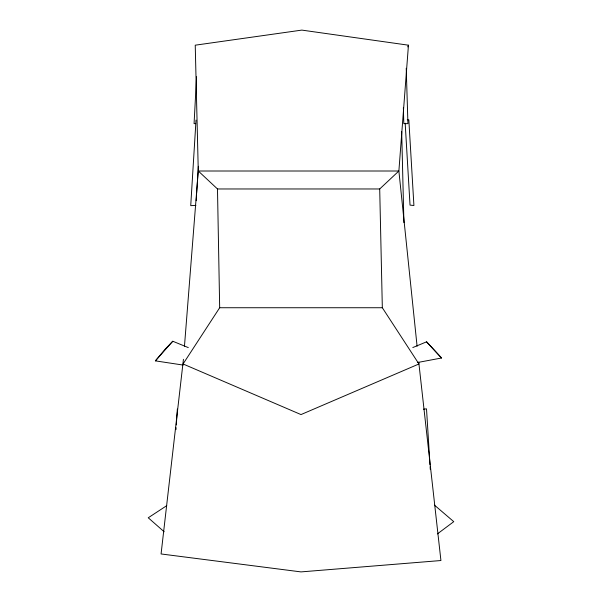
<?xml version="1.0" encoding="UTF-8"?>
<svg xmlns="http://www.w3.org/2000/svg" width="602" height="602" viewBox="0 0 602 602"><rect width="100%" height="100%" fill="white"/><g stroke="black" fill="none" stroke-linecap="round" stroke-linejoin="round"><path stroke-width="0.9" d="M196.576 76.732L194.07 123.636L195.71 123.636M196.019 120.076L190.729 205.666L195.928 205.372M196.214 200.714L196.561 195.138M196.673 193.272L198.344 166.295M175.987 429.565L176.108 427.698M176.296 424.907L177.357 409.059M184.468 346.18L198.276 171.006L195.236 45.188L301.843 30.1L408.449 45.188L398.878 171.006L417.096 346.263M183.437 359.289L161.073 553.96L301 571.9L440.927 560.53L418.744 362.111M407.757 46.903L408.449 45.188M217.488 188.968L219.677 307.735L183.068 363.977L301 414.575L418.939 363.977L382.33 307.735L379.704 188.968L398.878 171.006L198.276 171.006L217.488 188.968L379.704 188.968M183.143 365.068L155.399 360.869L164.94 349.431L172.774 341.244L188.298 347.595M155.399 360.869L172.774 341.244M437.376 533.921L453.757 521.656L434.486 505.153M166.739 505.657L148.242 517.78L164.173 531.777M412.799 347.55L426.585 341.823L441.544 358.002L417.6 362.502M423.462 409.187L426.509 408.848L430.001 464.827M219.677 307.735L382.33 307.735M407.283 119.73L408.833 119.888L413.913 205.515L410.03 205.116L405.176 123.214M426.585 341.823L441.544 358.002M430.114 466.693L430.295 469.492M406.23 68.289L407.93 123.636L403.814 123.636L403.37 107.713M401.684 131.56L403.912 222.65"/></g></svg>
